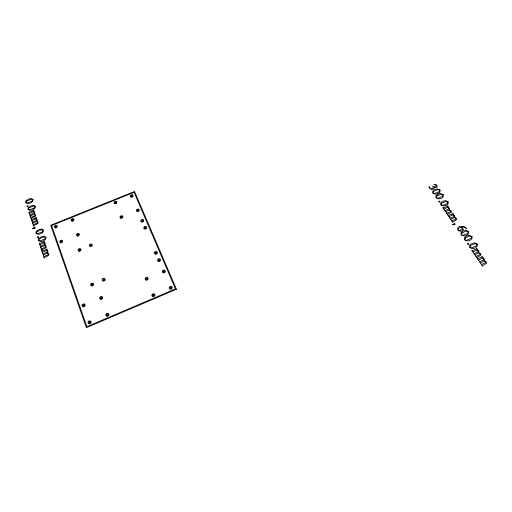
<?xml version="1.0" encoding="UTF-8"?>
<svg xmlns="http://www.w3.org/2000/svg" width="512" height="512" viewBox="0 0 512 512"><rect width="100%" height="100%" fill="white"/><g stroke="black" fill="none" stroke-linecap="round" stroke-linejoin="round"><path stroke-width="0.77" d="M44.454 257.517C44.653 259.936 42.79 254.47 44.115 256.435L48.006 254.88L48.237 253.99L47.181 253.216L43.629 254.822C43.75 257.382 41.83 251.776 43.283 253.773L47.027 252.282L47.354 251.379L46.304 250.586L42.662 252.218C42.906 254.624 41.075 249.254 42.259 251.098L46.419 249.517C45.779 247.763 48.87 250.592 46.682 250.394L48.096 251.552L47.469 252.992L48.979 254.144L48.582 255.488L44.454 257.517M41.894 249.862C42.086 252.25 40.25 246.848 41.555 248.787L45.427 247.251L45.658 246.368L44.608 245.606L41.075 247.2C41.197 249.722 39.302 244.186 40.736 246.163L44.461 244.685L44.787 243.795L43.744 243.008L40.122 244.627C40.365 247.002 38.554 241.696 39.725 243.52L43.859 241.952C43.232 240.218 46.291 243.021 44.122 242.816L45.53 243.962L44.902 245.389L46.394 246.522L46.003 247.846L41.894 249.862M33.786 225.606C33.958 227.904 32.192 222.714 33.466 224.576L37.261 223.085L37.491 222.24L36.474 221.504L33.005 223.046C33.101 225.478 31.283 220.154 32.672 222.054L36.326 220.614L36.653 219.763L35.642 219.008L32.083 220.576C32.307 222.861 30.566 217.754 31.699 219.514L35.763 217.99C35.162 216.32 38.138 219.027 36.013 218.822L37.382 219.923L36.762 221.293L38.214 222.387L37.824 223.661L33.786 225.606M31.354 218.336C31.52 220.608 29.779 215.475 31.034 217.318L34.816 215.834L35.046 215.002L34.035 214.278L30.579 215.802C30.675 218.208 28.877 212.947 30.259 214.822L33.894 213.402L34.214 212.55L33.21 211.814L29.67 213.363C29.888 215.622 28.166 210.573 29.293 212.307L33.331 210.803C32.742 209.146 35.693 211.834 33.581 211.622L34.938 212.71L34.317 214.067L35.763 215.142L35.373 216.403L31.354 218.336M434.445 187.226L434.419 188.141L433.376 189.222L431.168 189.293L429.101 187.686L428.762 186.829L429.619 186.579L429.946 188.186L431.078 188.922L432.358 188.768L433.165 188.102L432.73 186.144L434.323 186.918L435.642 186.893L436.275 186.202L436.058 185.325L433.971 184.333L435.693 184.461L436.941 185.395L437.242 186.65L436.493 187.462L434.445 187.226M477.242 244.128L477.165 246.49L475.085 248.07L472.838 248.666L469.664 247.437L469.536 245.389L471.885 243.469L474.586 242.861L477.242 244.128M472.026 236.538L471.936 238.867L469.862 240.435L467.635 241.024L464.486 239.814L464.365 237.792L466.701 235.891L469.395 235.283L472.026 236.538M468.582 231.533L468.486 233.843L466.419 235.398L464.198 235.987L461.069 234.784L460.954 232.781L463.29 230.893L465.965 230.291L468.582 231.533M483.59 259.04L483.539 259.987L479.923 261.574C477.645 259.405 481.619 265.395 480.672 262.688L484.045 260.986L485.485 261.805L485.542 262.752L481.779 264.397C479.648 262.285 483.546 268.109 482.534 265.555L486.4 263.398L486.362 261.971L484.288 260.749L484.474 259.219L482.496 257.984C484.922 257.952 480.563 255.264 481.901 257.056L477.843 258.733C475.904 256.742 479.757 262.47 478.682 259.923L482.15 258.195L483.59 259.04M478.074 250.982L478.029 251.923L474.426 253.491C472.173 251.347 476.096 257.261 475.162 254.592L478.522 252.902L479.949 253.715L480 254.65L476.256 256.275C474.15 254.189 477.997 259.942 477.005 257.414L480.851 255.283L480.819 253.882L478.765 252.672L478.957 251.162L476.998 249.939C479.405 249.914 475.091 247.251 476.403 249.024L472.378 250.688C470.451 248.723 474.259 254.374 473.203 251.859L476.653 250.15L478.074 250.982M448.141 201.786L448.013 203.994L445.978 205.485L443.808 206.048L440.781 204.915L440.698 203.002L442.989 201.197L445.613 200.608L448.141 201.786M443.27 194.707L443.136 196.883L441.114 198.362L438.95 198.925L435.949 197.805L435.872 195.91L438.163 194.125L440.762 193.542L443.27 194.707M440.058 190.029L439.923 192.198L437.901 193.664L435.744 194.221L432.755 193.114L432.685 191.232L434.97 189.453L437.562 188.877L440.058 190.029M453.939 215.706L453.875 216.595L450.355 218.093C448.211 216.07 451.91 221.658 451.059 219.13L454.336 217.523L455.706 218.285L455.744 219.168L452.083 220.723C450.08 218.752 453.709 224.192 452.794 221.798L456.557 219.77L456.55 218.438L454.579 217.299L454.79 215.872L452.909 214.726C455.251 214.714 451.117 212.173 452.352 213.856L448.422 215.443C446.592 213.594 450.182 218.931 449.203 216.557L452.57 214.918L453.939 215.706M448.8 208.192L448.736 209.075L445.235 210.56C443.11 208.557 446.765 214.08 445.926 211.584L449.19 209.99L450.547 210.746L450.579 211.616L446.938 213.158C444.954 211.206 448.538 216.576 447.635 214.221L451.379 212.205L451.379 210.893L449.427 209.773L449.645 208.358L447.782 207.226C450.106 207.219 446.01 204.704 447.232 206.368L443.322 207.942C441.51 206.112 445.056 211.386 444.09 209.037L447.443 207.424L448.8 208.192M458.336 228.57L458.221 229.997L459.341 230.598L461.914 229.542L462.042 227.987L460.87 227.206L458.336 228.57M34.093 227.411L34.118 228.294L32.429 228.192L33.37 228.634L35.213 228.013L34.957 227.027L34.093 227.411M38.464 236.877L38.01 237.664L37.197 237.395L37.651 236.602L38.464 236.877M28.115 205.997L27.667 206.746L26.874 206.49L27.328 205.734L28.115 205.997M38.746 238.534L38.253 240.461L40.749 241.613L42.95 241.056L45.306 239.558L46.08 237.338L44.064 236.141L41.44 236.717L38.746 238.534M36.346 231.366L35.853 233.274L38.33 234.413L40.525 233.856L42.861 232.378L43.642 230.176L41.638 228.998L39.027 229.574L36.346 231.366M28.378 207.565L27.878 209.402L30.304 210.496L32.454 209.952L34.752 208.518L35.533 206.4L33.574 205.274L31.014 205.83L28.378 207.565M26.099 200.755L25.6 202.573L28.006 203.648L30.144 203.11L32.435 201.696L33.21 199.597L31.27 198.483L28.723 199.04L26.099 200.755M470.573 245.555L470.01 247.36L471.571 247.981L476.269 246.035L476.934 244.237L474.637 243.744L470.573 245.555M465.395 237.952L464.832 239.744L466.374 240.352L471.053 238.426L471.718 236.64L469.44 236.16L465.395 237.952M461.978 232.941L461.414 234.714L462.95 235.322L467.61 233.402L468.275 231.635L466.01 231.155L461.978 232.941M441.69 203.149L441.114 204.845L442.598 205.421L447.162 203.578L447.84 201.888L445.638 201.434L441.69 203.149M436.858 196.058L436.275 197.734L437.754 198.298L442.291 196.474L442.976 194.803L440.787 194.362L436.858 196.058M433.67 191.379L433.088 193.043L434.554 193.6L439.078 191.789L439.763 190.125L437.587 189.69L433.67 191.379M39.629 238.682L38.586 240.39L39.808 240.973L44.634 239.136L45.773 237.434L43.846 236.973L39.629 238.682M37.229 231.52L36.179 233.203L37.395 233.779L42.195 231.962L43.334 230.278L41.421 229.824L37.229 231.52M29.235 207.712L28.205 209.338L29.389 209.888L34.106 208.122L35.226 206.496L33.357 206.067L29.235 207.712M26.95 200.896L25.92 202.509L27.098 203.053L31.789 201.299L32.909 199.693L31.046 199.27L26.95 200.896M454.144 224.518L452.192 224.493L454.611 224.87L455.181 224.307L454.56 223.283L453.741 223.68L454.144 224.518M468.736 244.115L467.872 244.499L467.328 243.699L468.198 243.315L468.736 244.115M439.955 201.811L439.11 202.176L438.605 201.427L439.45 201.069L439.955 201.811M463.13 229.747L461.805 231.014L459.648 231.219L457.856 230.08L457.683 228.141L459.552 226.413L463.712 226.342C470.438 231.802 464.128 225.638 461.478 227.104L462.835 228.192L463.13 229.747M175.456 288.922L86.893 326.675L51.61 225.562L134.086 192.301L175.456 288.922M176.454 289.261L86.381 327.667L50.714 225.267L134.522 191.482L176.454 289.261M77.638 236A1.51 1.248 -26.5 0 0 79.354 234.131A1.51 1.248 -26.5 0 0 76.89 233.971A1.51 1.248 -26.5 0 0 77.638 236M72.179 221.139A1.491 1.216 -25.6 0 0 73.882 219.309A1.491 1.216 -25.6 0 0 71.45 219.155A1.491 1.216 -25.6 0 0 72.179 221.139M60.826 242.854A1.517 1.248 -28 0 0 62.566 240.966A1.517 1.248 -28 0 0 60.102 240.806A1.517 1.248 -28 0 0 60.826 242.854M55.552 227.853A1.498 1.222 -27.1 0 0 57.28 226.01A1.498 1.222 -27.1 0 0 54.848 225.856A1.498 1.222 -27.1 0 0 55.552 227.853M77.798 235.347A0.749 0.621 -26.5 0 0 78.65 234.419A0.749 0.621 -26.5 0 0 77.427 234.342A0.749 0.621 -26.5 0 0 77.798 235.347M72.346 220.493A0.736 0.602 -25.6 0 0 73.19 219.59A0.736 0.602 -25.6 0 0 71.981 219.514A0.736 0.602 -25.6 0 0 72.346 220.493M60.998 242.189A0.755 0.621 -28 0 0 61.862 241.261A0.755 0.621 -28 0 0 60.64 241.178A0.755 0.621 -28 0 0 60.998 242.189M55.725 227.206A0.742 0.608 -27.1 0 0 56.582 226.298A0.742 0.608 -27.1 0 0 55.373 226.214A0.742 0.608 -27.1 0 0 55.725 227.206M131.11 197.12A1.453 1.203 -19.7 0 0 133.152 195.712A1.453 1.203 -19.7 0 0 130.925 195.021A1.453 1.203 -19.7 0 0 131.11 197.12M120.8 218.202A1.478 1.242 -22 0 0 122.886 216.755A1.478 1.242 -22 0 0 120.627 216.038A1.478 1.242 -22 0 0 120.8 218.202M114.874 203.68A1.466 1.21 -21.4 0 0 116.934 202.259A1.466 1.21 -21.4 0 0 114.714 201.562A1.466 1.21 -21.4 0 0 114.874 203.68M137.216 211.514A1.472 1.235 -20.1 0 0 139.277 210.08A1.472 1.235 -20.1 0 0 137.018 209.37A1.472 1.235 -20.1 0 0 137.216 211.514M100.89 299.341A1.587 1.376 -31 0 0 102.669 297.293A1.587 1.376 -31 0 0 100.064 297.094A1.587 1.376 -31 0 0 100.89 299.341M89.274 323.782A1.626 1.414 -34.7 0 0 91.091 321.664A1.626 1.414 -34.7 0 0 88.448 321.453A1.626 1.414 -34.7 0 0 89.274 323.782M83.29 306.771A1.606 1.376 -32.9 0 0 85.094 304.704A1.606 1.376 -32.9 0 0 82.49 304.506A1.606 1.376 -32.9 0 0 83.29 306.771M107.078 316.192A1.613 1.408 -32.7 0 0 108.87 314.099A1.613 1.408 -32.7 0 0 106.227 313.888A1.613 1.408 -32.7 0 0 107.078 316.192M101.05 298.618A0.787 0.685 -31 0 0 101.933 297.606A0.787 0.685 -31 0 0 100.64 297.504A0.787 0.685 -31 0 0 101.05 298.618M89.44 323.034A0.806 0.698 -34.7 0 0 90.342 321.984A0.806 0.698 -34.7 0 0 89.03 321.882A0.806 0.698 -34.7 0 0 89.44 323.034M83.462 306.042A0.794 0.685 -32.9 0 0 84.358 305.018A0.794 0.685 -32.9 0 0 83.066 304.915A0.794 0.685 -32.9 0 0 83.462 306.042M107.238 315.456A0.8 0.698 -32.7 0 0 108.122 314.413A0.8 0.698 -32.7 0 0 106.816 314.31A0.8 0.698 -32.7 0 0 107.238 315.456M163.2 272.813A1.542 1.363 -22.3 0 0 165.344 271.245A1.542 1.363 -22.3 0 0 162.944 270.445A1.542 1.363 -22.3 0 0 163.2 272.813M170.496 289.184A1.568 1.402 -23.2 0 0 172.179 287.149A1.568 1.402 -23.2 0 0 169.549 286.957A1.568 1.402 -23.2 0 0 170.496 289.184M146.419 280.128A1.555 1.37 -25 0 0 148.122 278.125A1.555 1.37 -25 0 0 145.523 277.933A1.555 1.37 -25 0 0 146.419 280.128M153.139 296.576A1.574 1.402 -26.1 0 0 154.854 294.528A1.574 1.402 -26.1 0 0 152.218 294.33A1.574 1.402 -26.1 0 0 153.139 296.576M163.52 272.147A0.768 0.678 -22.3 0 0 164.582 271.373A0.768 0.678 -22.3 0 0 163.392 270.976A0.768 0.678 -22.3 0 0 163.52 272.147M170.618 288.467A0.774 0.691 -23.2 0 0 171.456 287.456A0.774 0.691 -23.2 0 0 170.15 287.36A0.774 0.691 -23.2 0 0 170.618 288.467M146.554 279.424A0.774 0.678 -25 0 0 147.398 278.426A0.774 0.678 -25 0 0 146.112 278.336A0.774 0.678 -25 0 0 146.554 279.424M153.274 295.853A0.781 0.698 -26.1 0 0 154.125 294.835A0.781 0.698 -26.1 0 0 152.813 294.739A0.781 0.698 -26.1 0 0 153.274 295.853M115.194 203.085A0.723 0.602 -21.4 0 0 116.218 202.381A0.723 0.602 -21.4 0 0 115.117 202.035A0.723 0.602 -21.4 0 0 115.194 203.085M121.12 217.594A0.736 0.614 -22 0 0 122.157 216.877A0.736 0.614 -22 0 0 121.037 216.518A0.736 0.614 -22 0 0 121.12 217.594M137.53 210.912A0.73 0.614 -20.1 0 0 138.547 210.202A0.73 0.614 -20.1 0 0 137.427 209.843A0.73 0.614 -20.1 0 0 137.53 210.912M131.424 196.525A0.723 0.595 -19.7 0 0 132.435 195.827A0.723 0.595 -19.7 0 0 131.328 195.488A0.723 0.595 -19.7 0 0 131.424 196.525M90.291 246.598A1.523 1.274 -26.5 0 0 92.25 244.89A1.523 1.274 -26.5 0 0 89.85 244.416A1.523 1.274 -26.5 0 0 90.291 246.598M90.547 245.946A0.755 0.634 -26.5 0 0 91.52 245.101A0.755 0.634 -26.5 0 0 90.33 244.858A0.755 0.634 -26.5 0 0 90.547 245.946M103.2 281.056A1.562 1.344 -28.8 0 0 105.178 279.238A1.562 1.344 -28.8 0 0 102.694 278.758A1.562 1.344 -28.8 0 0 103.2 281.056M103.443 280.358A0.774 0.666 -28.8 0 0 104.429 279.462A0.774 0.666 -28.8 0 0 103.194 279.219A0.774 0.666 -28.8 0 0 103.443 280.358M92.038 285.914A1.574 1.344 -30.1 0 0 93.504 283.731A1.574 1.344 -30.1 0 0 90.88 283.891A1.574 1.344 -30.1 0 0 92.038 285.914M92.09 285.21A0.781 0.666 -30.1 0 0 92.819 284.122A0.781 0.666 -30.1 0 0 91.52 284.205A0.781 0.666 -30.1 0 0 92.09 285.21M79.296 251.258A1.53 1.274 -27.6 0 0 80.915 249.274A1.53 1.274 -27.6 0 0 78.394 249.242A1.53 1.274 -27.6 0 0 79.296 251.258M79.418 250.586A0.755 0.634 -27.6 0 0 80.218 249.6A0.755 0.634 -27.6 0 0 78.97 249.581A0.755 0.634 -27.6 0 0 79.418 250.586M158.624 261.504A1.53 1.338 -21.8 0 0 160.467 259.686A1.53 1.338 -21.8 0 0 157.946 259.283A1.53 1.338 -21.8 0 0 158.624 261.504M155.418 254.125A1.523 1.325 -21.5 0 0 157.357 252.41A1.523 1.325 -21.5 0 0 154.893 251.891A1.523 1.325 -21.5 0 0 155.418 254.125M144.698 228.998A1.491 1.267 -20.6 0 0 146.694 227.43A1.491 1.267 -20.6 0 0 144.333 226.816A1.491 1.267 -20.6 0 0 144.698 228.998M141.856 222.035A1.485 1.254 -20.4 0 0 143.693 220.346A1.485 1.254 -20.4 0 0 141.28 219.936A1.485 1.254 -20.4 0 0 141.856 222.035M158.816 260.826A0.762 0.666 -21.8 0 0 159.731 259.923A0.762 0.666 -21.8 0 0 158.483 259.725A0.762 0.666 -21.8 0 0 158.816 260.826M155.654 253.459A0.755 0.653 -21.5 0 0 156.614 252.614A0.755 0.653 -21.5 0 0 155.398 252.352A0.755 0.653 -21.5 0 0 155.654 253.459M144.973 228.371A0.742 0.627 -20.6 0 0 145.958 227.59A0.742 0.627 -20.6 0 0 144.794 227.29A0.742 0.627 -20.6 0 0 144.973 228.371M142.067 221.395A0.736 0.621 -20.4 0 0 142.982 220.557A0.736 0.621 -20.4 0 0 141.779 220.358A0.736 0.621 -20.4 0 0 142.067 221.395"/></g></svg>
